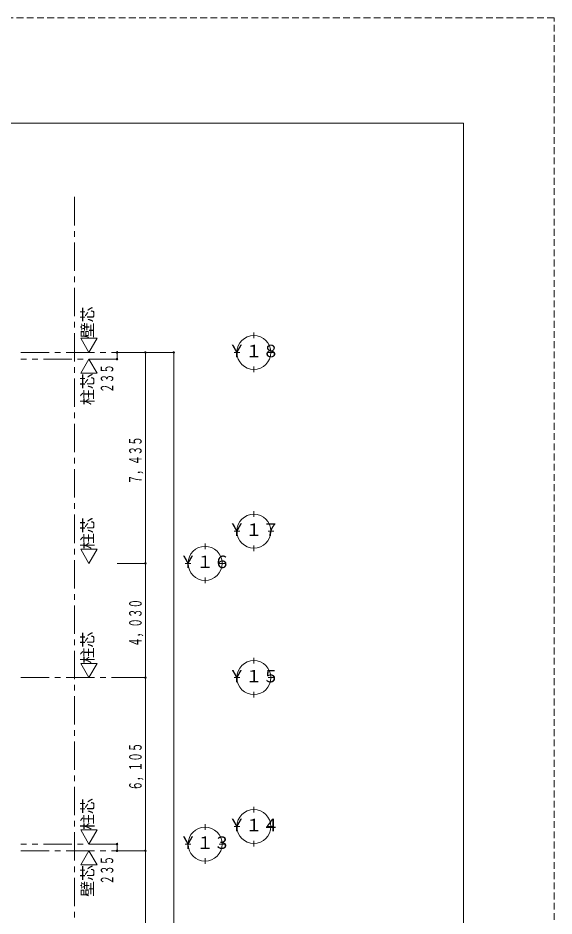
# Model space of a CAD drawing. Units: millimetres at full size, sheet at 1:200. Extents: x -59400 to 184562, y -133173 to 46006.
# Drawn here: x 40486 to 59400, y 10335 to 42000 of the extents above; entities that cross this region are included whole.
import ezdxf
from ezdxf.enums import TextEntityAlignment as Align

# ---------------------------------------------------------------- set-up
doc = ezdxf.new("R2010")
doc.units = ezdxf.units.MM
doc.header["$LTSCALE"] = 200
doc.linetypes.add('CHAIN1', pattern=[8, 5, -1, 1, -1])
doc.linetypes.add('DASHED1', pattern=[1.8, 1.2, -0.6])
for name, color, linetype, lineweight in [('0-0', 4, 'CHAIN1', 5), ('0-1', 2, 'Continuous', 18), ('0-3', 4, 'CHAIN1', 5), ('0-4', 3, 'Continuous', 13), ('0-8', 2, 'Continuous', 18), ('0-9', 5, 'Continuous', 5), ('0-A', 2, 'Continuous', 18), ('4-8', 5, 'Continuous', 5), ('4-9', 2, 'Continuous', 18), ('8-B', 2, 'CHAIN1', 18), ('F-F', 7, 'DASHED1', 9)]:
    doc.layers.add(name, color=color, linetype=linetype, lineweight=lineweight)
doc.layers.add('0-B', color=2, linetype='Continuous')
doc.layers.add('4-A', color=2, linetype='Continuous')
doc.styles.add('ＭＳ ゴシック', font='')
doc.styles.get('ＭＳ ゴシック').set_extended_font_data('MS Gothic')

msp = doc.modelspace()

# ---------------------------------------------------------------- linework, layer by layer
at = {"layer": '0-0'}
for p, q in [((40585.9, 30205.6), (43981.8, 30205.6)), ((40585.9, 12635.6), (43981.8, 12635.6))]:
    msp.add_line(p, q, dxfattribs=at)
at = {"layer": '0-1', "color": 5, "lineweight": 5}
for q in [(-56200.2, 38291.2), (56200.2, -38291.2)]:
    msp.add_line((56200.2, 38291.2), q, dxfattribs=at)
at = {"layer": '0-3'}
for p, q in [((43981.8, 29970.6), (40585.9, 29970.6)), ((40585.9, 18740.6), (43981.8, 18740.6)), ((43981.8, 12870.6), (40585.9, 12870.6))]:
    msp.add_line(p, q, dxfattribs=at)
at = {"layer": '0-4', "color": 2, "lineweight": 18}
for points in [[(43280.2, 30705.6), (42991.5, 30205.6), (42702.9, 30705.6)], [(43280.2, 29470.6), (42702.9, 29470.6), (42991.5, 29970.6)], [(43280.2, 23270.6), (42702.9, 23270.6), (42991.5, 22770.6)], [(43280.2, 19240.6), (42702.9, 19240.6), (42991.5, 18740.6)], [(43280.2, 13370.6), (42702.9, 13370.6), (42991.5, 12870.6)], [(43280.2, 12135.6), (42991.5, 12635.6), (42702.9, 12135.6)]]:
    msp.add_lwpolyline(points, close=True, dxfattribs=at)
at = {"layer": '0-8'}
for p, q in [((48808.5, 30705.6), (48808.5, 30905.6)), ((42702.9, 30705.6), (43280.2, 30705.6)), ((42991.5, 30205.6), (42702.9, 30705.6)), ((43280.2, 30705.6), (42991.5, 30205.6)), ((48308.5, 30205.6), (48108.5, 30205.6)), ((49308.5, 30205.6), (49508.5, 30205.6)), ((42991.5, 29970.6), (42702.9, 29470.6)), ((43280.2, 29470.6), (42991.5, 29970.6)), ((42702.9, 29470.6), (43280.2, 29470.6)), ((48808.5, 29705.6), (48808.5, 29505.6)), ((48808.5, 24405.6), (48808.5, 24605.6)), ((48308.5, 23905.6), (48108.5, 23905.6)), ((49308.5, 23905.6), (49508.5, 23905.6)), ((47086.8, 23270.6), (47086.8, 23470.6)), ((42702.9, 23270.6), (43280.2, 23270.6)), ((42991.5, 22770.6), (42702.9, 23270.6)), ((43280.2, 23270.6), (42991.5, 22770.6)), ((48808.5, 23405.6), (48808.5, 23205.6)), ((46586.8, 22770.6), (46386.8, 22770.6)), ((47586.8, 22770.6), (47786.8, 22770.6)), ((47086.8, 22270.6), (47086.8, 22070.6)), ((48808.5, 19240.6), (48808.5, 19440.6)), ((42702.9, 19240.6), (43280.2, 19240.6)), ((42991.5, 18740.6), (42702.9, 19240.6)), ((43280.2, 19240.6), (42991.5, 18740.6)), ((48308.5, 18740.6), (48108.5, 18740.6)), ((49308.5, 18740.6), (49508.5, 18740.6)), ((48808.5, 18240.6), (48808.5, 18040.6)), ((48808.5, 13990.6), (48808.5, 14190.6)), ((42702.9, 13370.6), (43280.2, 13370.6)), ((42991.5, 12870.6), (42702.9, 13370.6)), ((43280.2, 13370.6), (42991.5, 12870.6)), ((47086.8, 13370.6), (47086.8, 13570.6)), ((48308.5, 13490.6), (48108.5, 13490.6)), ((49308.5, 13490.6), (49508.5, 13490.6)), ((48808.5, 12990.6), (48808.5, 12790.6)), ((46586.8, 12870.6), (46386.8, 12870.6)), ((47586.8, 12870.6), (47786.8, 12870.6)), ((42991.5, 12635.6), (42702.9, 12135.6)), ((43280.2, 12135.6), (42991.5, 12635.6)), ((47086.8, 12370.6), (47086.8, 12170.6)), ((42702.9, 12135.6), (43280.2, 12135.6))]:
    msp.add_line(p, q, dxfattribs=at)
for centre in [(48808.5, 30205.6), (48808.5, 23905.6), (47086.8, 22770.6), (48808.5, 18740.6), (48808.5, 13490.6), (47086.8, 12870.6)]:
    msp.add_circle(centre, 600, dxfattribs=at)
at = {"layer": '0-9'}
for p, q in [((43981.8, 30205.6), (43981.8, 29970.6)), ((43981.8, 12870.6), (43981.8, 12635.6))]:
    msp.add_line(p, q, dxfattribs=at)
at = {"layer": '0-A'}
for centre in [(43981.8, 30205.6), (43981.8, 29970.6), (43981.8, 12870.6), (43981.8, 12635.6)]:
    msp.add_circle(centre, 30, dxfattribs=at)
at = {"layer": '4-8'}
for p, q in [((45981.8, 30205.6), (43981.8, 30205.6)), ((44981.8, 22770.6), (43981.8, 22770.6)), ((44981.8, 18740.6), (43981.8, 18740.6)), ((44981.8, 12635.6), (43981.8, 12635.6)), ((44981.8, 3635.6), (44981.8, 12635.6))]:
    msp.add_line(p, q, dxfattribs=at)
for points in [[(45981.8, 30205.6), (45981.8, -24164.4), (41981.8, -24164.4)], [(44981.8, 12635.6), (44981.8, 18740.6), (44981.8, 22770.6), (44981.8, 30205.6)]]:
    msp.add_lwpolyline(points, dxfattribs=at)
at = {"layer": '4-9'}
for centre in [(44981.8, 30205.6), (45981.8, 30205.6), (44981.8, 22770.6), (44981.8, 18740.6), (44981.8, 12635.6)]:
    msp.add_circle(centre, 25, dxfattribs=at)
at = {"layer": '8-B'}
msp.add_line((42480.7, 35687.7), (42480.7, -28986.3), dxfattribs=at)
at = {"layer": 'F-F'}
msp.add_lwpolyline([(-59400, 42000), (-59400, -42000), (59400, -42000), (59400, 42000)], close=True, dxfattribs=at)

# ---------------------------------------------------------------- texts
at = {"layer": '0-8', "style": 'ＭＳ ゴシック'}
for s, p in [('壁芯', (43271.5, 30705.6)), ('柱芯', (43271.5, 28350.6)), ('柱芯', (43271.5, 23270.6)), ('柱芯', (43271.5, 19240.6)), ('柱芯', (43271.5, 13370.6)), ('壁芯', (43271.5, 11015.6))]:
    msp.add_text(s, height=410.6, rotation=90, dxfattribs=at).set_placement(p, align=Align.BOTTOM_LEFT)
for s, p in [('Ｙ１８', (47908.5, 29905.6)), ('Ｙ１７', (47908.5, 23605.6)), ('Ｙ１６', (46186.8, 22470.6)), ('Ｙ１５', (47908.5, 18440.6)), ('Ｙ１４', (47908.5, 13190.6)), ('Ｙ１３', (46186.8, 12570.6))]:
    msp.add_text(s, height=439.9, dxfattribs=at).set_placement(p, align=Align.BOTTOM_LEFT)
at = {"layer": '0-B', "style": 'ＭＳ ゴシック', "width": 0.55}
for p in [(43981.8, 28780.6), (43981.8, 11445.6)]:
    msp.add_text('２３５', height=439.9, rotation=90, dxfattribs=at).set_placement(p, align=Align.BOTTOM_LEFT)
at = {"layer": '4-A', "style": 'ＭＳ ゴシック', "width": 0.55}
for s, p in [('７，４３５', (44981.8, 25558.1)), ('４，０３０', (44981.8, 19825.6)), ('６，１０５', (44981.8, 14758.1))]:
    msp.add_text(s, height=439.9, rotation=90, dxfattribs=at).set_placement(p, align=Align.BOTTOM_LEFT)

doc.saveas('drawing.dxf')
